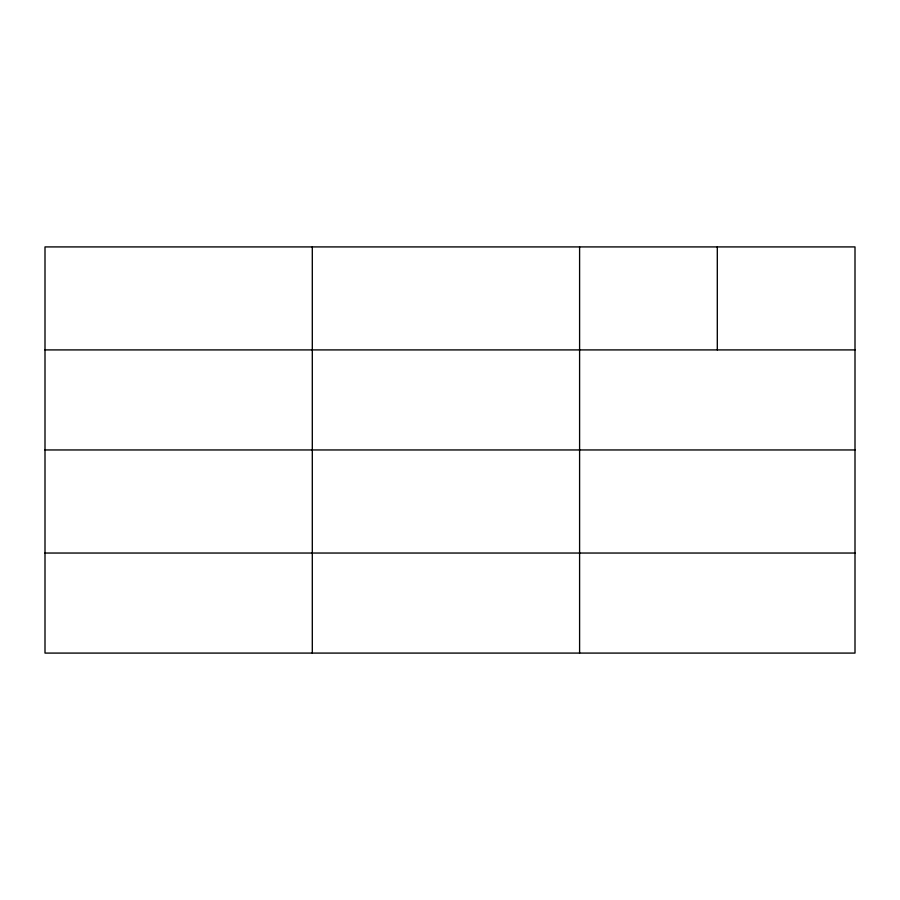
<?xml version="1.0" encoding="UTF-8"?>
<svg xmlns="http://www.w3.org/2000/svg" width="900" height="900" viewBox="0 0 900 900"><rect width="100%" height="100%" fill="white"/><g stroke="black" fill="none" stroke-linecap="round" stroke-linejoin="round"><path stroke-width="1.35" d="M855 449.955L855 246.915L45 246.915L45 653.085L855 653.085L855 449.955L45 449.955M45 349.909L855 349.909M45 553.039L855 553.039M717.3 246.915L717.3 349.909M579.6 246.915L579.6 653.085M312.3 246.915L312.3 653.085"/></g></svg>
